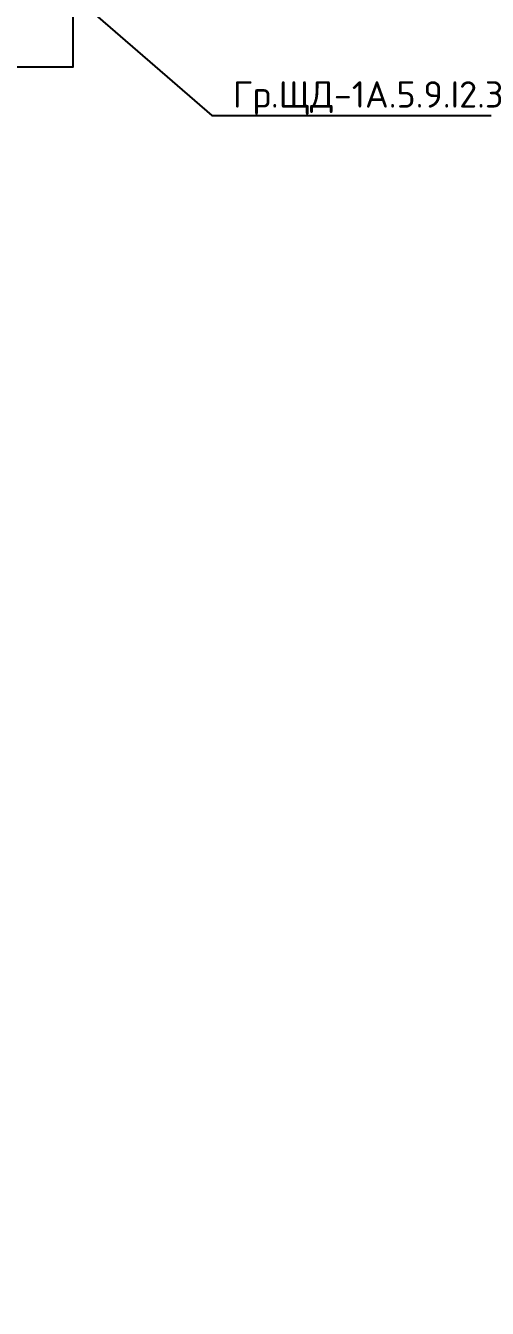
# Model space of a CAD drawing. Header units: millimetres. Extents: x -243740 to 150609, y -473655 to -165121.
# Drawn here: x -211709 to -207329, y -399777 to -387610 of the extents above; entities that cross this region are included whole.
import ezdxf
from ezdxf import colors
from ezdxf.entities.mleader import LeaderData, LeaderLine
from ezdxf.math import Vec2, Vec3

# ---------------------------------------------------------------- set-up
doc = ezdxf.new("R2010")
doc.units = ezdxf.units.MM
doc.layers.add('_Гр.ЩД-1А.5.9.I2.3', color=6, linetype='Continuous')
doc.styles.add('ISOCPEUR', font='isocpeur.ttf')

# ---------------------------------------------------------------- blocks, each defined once
blk = doc.blocks.new('_Dot')
at = {"color": 0, "linetype": 'ByBlock', "lineweight": -2}
blk.add_line((-0.5, 0), (-1, 0), dxfattribs=at)
at = {"color": 0, "linetype": 'ByBlock', "const_width": 0.5}
blk.add_lwpolyline([(-0.25, 0, 1), (0.25, 0, 1)], format="xyb", close=True, dxfattribs=at)

msp = doc.modelspace()

# ---------------------------------------------------------------- linework, layer by layer
at = {"layer": '_Гр.ЩД-1А.5.9.I2.3', "ltscale": 100}
msp.add_lwpolyline([(-150052, -386659), (-211260, -386659), (-211260, -388003), (-213665, -388003)], dxfattribs=at)

# ---------------------------------------------------------------- leaders
ml = msp.add_multileader_mtext('Standard', dxfattribs=at)
ml.set_content('Гр.ЩД-1А.5.9.I2.3', color=256, style='ISOCPEUR')
ml.set_leader_properties()
ml.set_arrow_properties(name='DOT')
ml.build(insert=Vec2(0, 0))
ml.multileader.update_dxf_attribs({"has_dogleg": 0, "text_left_attachment_type": 6, "text_right_attachment_type": 6, "arrow_head_size": 100})
ctx = ml.context
ctx.base_point, ctx.char_height, ctx.arrow_head_size, ctx.landing_gap_size, ctx.plane_origin = Vec3(-209943, -388462), 250, 100, 200, Vec3(-125450, -260691)
ctx.left_attachment, ctx.right_attachment = 6, 6
notes = []
notes.append((ctx, [(0, (1, 1, 0), (-209951, -388462), (1, 0), 8, [(1, [(-211264, -387318)], 0, [])])]))
ctx.mtext.insert, ctx.mtext.width, ctx.mtext.flow_direction = Vec3(-209743, -388137), 2425, 5
for ctx, leaders in notes:
    for number, flags, end, landing, length, lines in leaders:
        leader = LeaderData()
        leader.index, (leader.has_last_leader_line, leader.has_dogleg_vector, leader.attachment_direction) = number, flags
        leader.last_leader_point, leader.dogleg_vector, leader.dogleg_length = Vec3(end), Vec3(landing), length
        for number, points, colour, breaks in lines:
            line = LeaderLine()
            line.index, line.vertices, line.color, line.breaks = number, Vec3.list(points), colors.encode_raw_color(colour), breaks
            leader.lines.append(line)
        ctx.leaders.append(leader)

doc.saveas('drawing.dxf')
